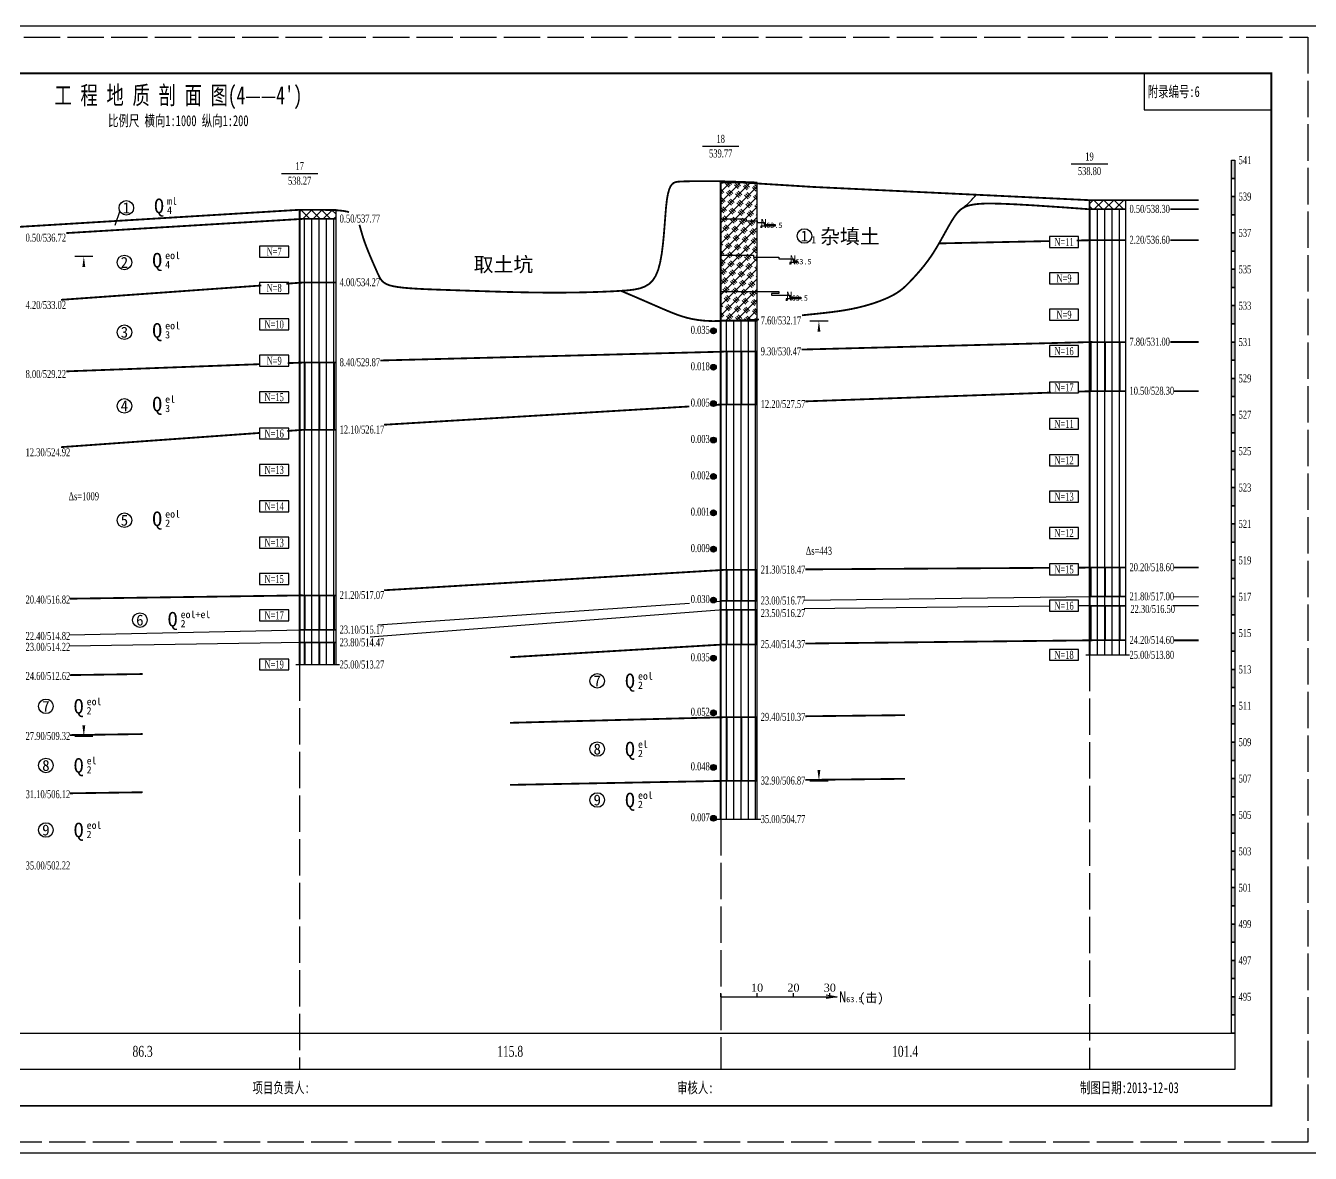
# Model space of a CAD drawing. Header units: millimetres. Extents: x -242 to 4355, y 2409 to 2741.
# Drawn here: x 1727.3 to 2080.5, y 2420 to 2730 of the extents above; entities that cross this region are included whole.
import ezdxf
from ezdxf.enums import TextEntityAlignment as Align

# ---------------------------------------------------------------- set-up
doc = ezdxf.new("R2010")
doc.units = ezdxf.units.MM
doc.linetypes.add('XX', pattern=[12, 10, -2])
doc.layers.add('MASKTEXT', color=7, linetype='Continuous')
doc.layers.add('黄土', color=52, linetype='Continuous')
doc.layers.add('打印边线框', color=3, linetype='Continuous', plot=False)
doc.styles.add('Dzcd', font='TIMES.TTF')
doc.styles.get("Standard").update_dxf_attribs({"font": 'SimSun.ttf'})
pattern_1 = [(45, (1518.8023, -11.9648), (-1.4142136, 1.4142136), []), (315, (1518.8023, -11.9648), (1.4142136, 1.4142136), [])]
pattern_2 = [(90, (0, 3.1), (-2, 1e-16), [])]
pattern_3 = [(90, (0, 3.1), (-2, 1e-16), []), (90, (0.1, 3.1), (-4, 2e-16), []), (90, (0.2, 3.1), (-4, 2e-16), [])]

# ---------------------------------------------------------------- blocks, each defined once
blk = doc.blocks.new('TL_YZY')
h = blk.add_hatch(color=256)
edge = h.paths.add_edge_path()
edge.add_arc((0, -0.79), 0.8, 0, 360)
blk.add_circle((0, -0.79), 0.8)
blk = doc.blocks.new('TL_BGN')
for p, q in [((0, -3), (0, 0)), ((0, 0), (-8, 0)), ((-8, 0), (-8, -3)), ((-8, -3), (0, -3))]:
    blk.add_line(p, q)

msp = doc.modelspace()

# ---------------------------------------------------------------- hatches: boundary and pattern name
for points in [[(2058.772, 2688.035), (2058.772, 2693.035), (2059.772, 2693.035), (2059.772, 2688.035)], [(2058.772, 2678.035), (2058.772, 2683.035), (2059.772, 2683.035), (2059.772, 2678.035)], [(2058.772, 2668.035), (2058.772, 2673.035), (2059.772, 2673.035), (2059.772, 2668.035)], [(2058.772, 2658.035), (2058.772, 2663.035), (2059.772, 2663.035), (2059.772, 2658.035)], [(2058.772, 2648.035), (2058.772, 2653.035), (2059.772, 2653.035), (2059.772, 2648.035)], [(2058.772, 2638.035), (2058.772, 2643.035), (2059.772, 2643.035), (2059.772, 2638.035)], [(2058.772, 2628.035), (2058.772, 2633.035), (2059.772, 2633.035), (2059.772, 2628.035)], [(2058.772, 2618.035), (2058.772, 2623.035), (2059.772, 2623.035), (2059.772, 2618.035)], [(2058.772, 2608.035), (2058.772, 2613.035), (2059.772, 2613.035), (2059.772, 2608.035)], [(2058.772, 2598.035), (2058.772, 2603.035), (2059.772, 2603.035), (2059.772, 2598.035)], [(2058.772, 2588.035), (2058.772, 2593.035), (2059.772, 2593.035), (2059.772, 2588.035)], [(2058.772, 2578.035), (2058.772, 2583.035), (2059.772, 2583.035), (2059.772, 2578.035)], [(2058.772, 2568.035), (2058.772, 2573.035), (2059.772, 2573.035), (2059.772, 2568.035)], [(2058.772, 2558.035), (2058.772, 2563.035), (2059.772, 2563.035), (2059.772, 2558.035)], [(2058.772, 2548.035), (2058.772, 2553.035), (2059.772, 2553.035), (2059.772, 2548.035)], [(2058.772, 2538.035), (2058.772, 2543.035), (2059.772, 2543.035), (2059.772, 2538.035)], [(2058.772, 2528.035), (2058.772, 2533.035), (2059.772, 2533.035), (2059.772, 2528.035)], [(2058.772, 2518.035), (2058.772, 2523.035), (2059.772, 2523.035), (2059.772, 2518.035)], [(2058.772, 2508.035), (2058.772, 2513.035), (2059.772, 2513.035), (2059.772, 2508.035)], [(2058.772, 2498.035), (2058.772, 2503.035), (2059.772, 2503.035), (2059.772, 2498.035)], [(2058.772, 2488.035), (2058.772, 2493.035), (2059.772, 2493.035), (2059.772, 2488.035)], [(2058.772, 2478.035), (2058.772, 2483.035), (2059.772, 2483.035), (2059.772, 2478.035)], [(2058.772, 2468.035), (2058.772, 2473.035), (2059.772, 2473.035), (2059.772, 2468.035)], [(2058.772, 2458.035), (2058.772, 2463.035), (2059.772, 2463.035), (2059.772, 2458.035)]]:
    msp.add_hatch(color=0).paths.add_polyline_path(points)
h = msp.add_hatch()
h.set_pattern_fill('杂填土', color=0, scale=0.5, style=0)
h.set_pattern_definition([(45, (1518.8023, -11.9648), (-1.4142136, 1.4142136), []), (315, (1519.4512, -10.3234), (2.4748737, -0.3535534), [1.414, -2.586]), (315, (1519.8011, -9.957), (2.4748737, -0.3535534), [1.414, -2.586]), (315, (1520.1685, -9.6096), (2.4748737, -0.3535534), [1.414, -2.586])])
h.paths.add_polyline_path([(1918.392, 2686.885), (1918.392, 2648.885), (1928.392, 2648.885), (1928.392, 2686.885)])
h = msp.add_hatch()
h.set_pattern_fill('素填土', color=0, scale=0.5, style=0)
h.set_pattern_definition(pattern_1)
h.paths.add_polyline_path([(2019.772, 2682.035), (2019.772, 2679.535), (2029.772, 2679.535), (2029.772, 2682.035)])
h = msp.add_hatch()
h.set_pattern_fill('素填土', color=0, scale=0.5, style=0)
h.set_pattern_definition(pattern_1)
h.paths.add_polyline_path([(1802.642, 2679.385), (1802.642, 2676.885), (1812.642, 2676.885), (1812.642, 2679.385)])
h = msp.add_hatch()
h.set_pattern_fill('古土壤', color=0, scale=0.5, style=0)
h.set_pattern_definition(pattern_3)
h.paths.add_polyline_path([(2019.772, 2643.035), (2019.772, 2629.535), (2029.772, 2629.535), (2029.772, 2643.035)])
h = msp.add_hatch()
h.set_pattern_fill('古土壤', color=0, scale=0.5, style=0)
h.set_pattern_definition(pattern_3)
h.paths.add_polyline_path([(1918.392, 2640.385), (1918.392, 2625.885), (1928.392, 2625.885), (1928.392, 2640.385)])
h = msp.add_hatch()
h.set_pattern_fill('古土壤', color=0, scale=0.5, style=0)
h.set_pattern_definition(pattern_3)
h.paths.add_polyline_path([(1802.642, 2637.385), (1802.642, 2618.885), (1812.642, 2618.885), (1812.642, 2637.385)])
h = msp.add_hatch()
h.set_pattern_fill('古土壤', color=0, scale=0.5, style=0)
h.set_pattern_definition(pattern_3)
h.paths.add_polyline_path([(1918.392, 2580.385), (1918.392, 2571.885), (1928.392, 2571.885), (1928.392, 2580.385)])
h = msp.add_hatch()
h.set_pattern_fill('古土壤', color=0, scale=0.5, style=0)
h.set_pattern_definition(pattern_3)
h.paths.add_polyline_path([(2019.772, 2581.035), (2019.772, 2573.035), (2029.772, 2573.035), (2029.772, 2581.035)])
h = msp.add_hatch()
h.set_pattern_fill('古土壤', color=0, scale=0.5, style=0)
h.set_pattern_definition(pattern_3)
h.paths.add_polyline_path([(1802.642, 2573.385), (1802.642, 2563.885), (1812.642, 2563.885), (1812.642, 2573.385)])
h = msp.add_hatch()
h.set_pattern_fill('古土壤', color=0, scale=0.5, style=0)
h.set_pattern_definition(pattern_3)
h.paths.add_polyline_path([(1918.392, 2569.385), (1918.392, 2559.885), (1928.392, 2559.885), (1928.392, 2569.385)])
h = msp.add_hatch()
h.set_pattern_fill('古土壤', color=0, scale=0.5, style=0)
h.set_pattern_definition(pattern_3)
h.paths.add_polyline_path([(2019.772, 2570.535), (2019.772, 2561.035), (2029.772, 2561.035), (2029.772, 2570.535)])
h = msp.add_hatch()
h.set_pattern_fill('古土壤', color=0, scale=0.5, style=0)
h.set_pattern_definition(pattern_3)
h.paths.add_polyline_path([(1802.642, 2560.385), (1802.642, 2554.385), (1812.642, 2554.385), (1812.642, 2560.385)])
h = msp.add_hatch()
h.set_pattern_fill('古土壤', color=0, scale=0.5, style=0)
h.set_pattern_definition(pattern_3)
h.paths.add_polyline_path([(1918.392, 2539.885), (1918.392, 2522.385), (1928.392, 2522.385), (1928.392, 2539.885)])
at = {"layer": '黄土'}
h = msp.add_hatch(dxfattribs=at)
h.set_pattern_fill('黄土', color=0, scale=0.5, style=0)
h.set_pattern_definition(pattern_2)
h.paths.add_polyline_path([(1802.642, 2676.885), (1802.642, 2659.385), (1812.642, 2659.385), (1812.642, 2676.885)])
h = msp.add_hatch(dxfattribs=at)
h.set_pattern_fill('黄土', color=0, scale=0.5, style=0)
h.set_pattern_definition(pattern_2)
h.paths.add_polyline_path([(2019.772, 2679.535), (2019.772, 2671.035), (2029.772, 2671.035), (2029.772, 2679.535)])
h = msp.add_hatch(dxfattribs=at)
h.set_pattern_fill('黄土', color=0, scale=0.5, style=0)
h.set_pattern_definition(pattern_2)
h.paths.add_polyline_path([(2019.772, 2671.035), (2019.772, 2643.035), (2029.772, 2643.035), (2029.772, 2671.035)])
h = msp.add_hatch(dxfattribs=at)
h.set_pattern_fill('黄土', color=0, scale=0.5, style=0)
h.set_pattern_definition(pattern_2)
h.paths.add_polyline_path([(1802.642, 2659.385), (1802.642, 2637.385), (1812.642, 2637.385), (1812.642, 2659.385)])
h = msp.add_hatch(dxfattribs=at)
h.set_pattern_fill('黄土', color=0, scale=0.5, style=0)
h.set_pattern_definition(pattern_2)
h.paths.add_polyline_path([(1918.392, 2648.885), (1918.392, 2640.385), (1928.392, 2640.385), (1928.392, 2648.885)])
h = msp.add_hatch(dxfattribs=at)
h.set_pattern_fill('黄土', color=0, scale=0.5, style=0)
h.set_pattern_definition(pattern_2)
h.paths.add_polyline_path([(2019.772, 2629.535), (2019.772, 2581.035), (2029.772, 2581.035), (2029.772, 2629.535)])
h = msp.add_hatch(dxfattribs=at)
h.set_pattern_fill('黄土', color=0, scale=0.5, style=0)
h.set_pattern_definition(pattern_2)
h.paths.add_polyline_path([(1918.392, 2625.885), (1918.392, 2580.385), (1928.392, 2580.385), (1928.392, 2625.885)])
h = msp.add_hatch(dxfattribs=at)
h.set_pattern_fill('黄土', color=0, scale=0.5, style=0)
h.set_pattern_definition(pattern_2)
h.paths.add_polyline_path([(1802.642, 2618.885), (1802.642, 2573.385), (1812.642, 2573.385), (1812.642, 2618.885)])
h = msp.add_hatch(dxfattribs=at)
h.set_pattern_fill('黄土', color=0, scale=0.5, style=0)
h.set_pattern_definition(pattern_2)
h.paths.add_polyline_path([(1918.392, 2571.885), (1918.392, 2569.385), (1928.392, 2569.385), (1928.392, 2571.885)])
h = msp.add_hatch(dxfattribs=at)
h.set_pattern_fill('黄土', color=0, scale=0.5, style=0)
h.set_pattern_definition(pattern_2)
h.paths.add_polyline_path([(2019.772, 2573.035), (2019.772, 2570.535), (2029.772, 2570.535), (2029.772, 2573.035)])
h = msp.add_hatch(dxfattribs=at)
h.set_pattern_fill('黄土', color=0, scale=0.5, style=0)
h.set_pattern_definition(pattern_2)
h.paths.add_polyline_path([(1802.642, 2563.885), (1802.642, 2560.385), (1812.642, 2560.385), (1812.642, 2563.885)])
h = msp.add_hatch(dxfattribs=at)
h.set_pattern_fill('黄土', color=0, scale=0.5, style=0)
h.set_pattern_definition(pattern_2)
h.paths.add_polyline_path([(2019.772, 2561.035), (2019.772, 2557.035), (2029.772, 2557.035), (2029.772, 2561.035)])
h = msp.add_hatch(dxfattribs=at)
h.set_pattern_fill('黄土', color=0, scale=0.5, style=0)
h.set_pattern_definition(pattern_2)
h.paths.add_polyline_path([(1918.392, 2559.885), (1918.392, 2539.885), (1928.392, 2539.885), (1928.392, 2559.885)])
h = msp.add_hatch(dxfattribs=at)
h.set_pattern_fill('黄土', color=0, scale=0.5, style=0)
h.set_pattern_definition(pattern_2)
h.paths.add_polyline_path([(1918.392, 2522.385), (1918.392, 2511.885), (1928.392, 2511.885), (1928.392, 2522.385)])

# ---------------------------------------------------------------- linework, layer by layer
at = {"color": 0}
for p, q in [((1913.392, 2696.885), (1923.392, 2696.885)), ((2014.772, 2692.035), (2024.772, 2692.035)), ((1797.642, 2689.385), (1807.642, 2689.385)), ((1753.232, 2679.098), (1751.859, 2675.067)), ((1740.812, 2666.635), (1745.812, 2666.635)), ((1942.892, 2648.885), (1947.892, 2648.885)), ((1824.159, 2565.285), (1909.798, 2571.233)), ((1915.802, 2571.65), (1919.192, 2571.885)), ((1941.372, 2572.068), (2020.572, 2573.035)), ((2042.752, 2573.012), (2049.772, 2573.035)), ((1919.192, 2569.385), (1822.017, 2561.885)), ((2008.772, 2570.403), (1941.372, 2569.645)), ((2020.572, 2570.535), (2016.772, 2570.492)), ((2049.772, 2570.535), (2042.752, 2570.535)), ((1739.292, 2562.526), (1803.442, 2563.885)), ((1803.442, 2560.385), (1739.292, 2559.467)), ((2018.772, 2557.035), (2030.772, 2557.035)), ((1801.642, 2554.385), (1813.642, 2554.385)), ((1740.812, 2534.635), (1745.812, 2534.635)), ((1942.892, 2522.385), (1947.892, 2522.385)), ((1917.392, 2511.885), (1929.392, 2511.885)), ((1918.392, 2463.035), (1918.392, 2464.035)), ((1918.392, 2463.035), (1950.392, 2463.035)), ((1928.392, 2463.035), (1928.392, 2464.035)), ((1938.392, 2463.035), (1938.392, 2464.035)), ((1948.392, 2463.035), (1948.392, 2464.035))]:
    msp.add_line(p, q, dxfattribs=at)
at = {"color": 0, "linetype": 'XX'}
for p, q in [((2019.772, 2557.035), (2019.772, 2443.035)), ((1802.642, 2554.385), (1802.642, 2443.035)), ((1918.392, 2511.885), (1918.392, 2443.035))]:
    msp.add_line(p, q, dxfattribs=at)
at = {"color": 0, "const_width": 0.5}
msp.add_lwpolyline([(1468.802, 2433.035), (1468.802, 2716.885), (2069.772, 2716.885), (2069.772, 2433.035)], close=True, dxfattribs=at)
at = {"color": 0}
for points in [[(2034.772, 2716.885), (2034.772, 2706.885), (2069.772, 2706.885)], [(1918.392, 2676.885), (1925.392, 2676.885), (1925.392, 2676.385), (1928.392, 2676.385), (1928.392, 2675.885), (1930.392, 2675.885), (1930.392, 2675.385), (1933.392, 2675.385), (1933.392, 2674.885), (1929.392, 2674.885), (1929.392, 2674.385)], [(1918.392, 2666.885), (1927.392, 2666.885), (1927.392, 2666.385), (1934.392, 2666.385), (1934.392, 2665.885), (1938.392, 2665.885), (1938.392, 2665.385), (1939.392, 2665.385), (1939.392, 2664.885), (1937.392, 2664.885), (1937.392, 2664.385)], [(1918.392, 2656.885), (1934.392, 2656.885), (1934.392, 2656.385), (1932.392, 2656.385), (1932.392, 2655.885), (1937.392, 2655.885), (1937.392, 2655.385), (1940.392, 2655.385), (1940.392, 2654.885), (1936.392, 2654.885), (1936.392, 2654.385)], [(1947.392, 2463.535), (1950.392, 2463.035), (1947.392, 2462.535)]]:
    msp.add_lwpolyline(points, dxfattribs=at)
for points in [[(2058.772, 2688.035), (2058.772, 2693.035), (2059.772, 2693.035), (2059.772, 2688.035)], [(2058.772, 2683.035), (2058.772, 2688.035), (2059.772, 2688.035), (2059.772, 2683.035)], [(1918.392, 2686.885), (1918.392, 2648.885), (1928.392, 2648.885), (1928.392, 2686.885)], [(2019.772, 2682.035), (2019.772, 2679.535), (2029.772, 2679.535), (2029.772, 2682.035)], [(2058.772, 2678.035), (2058.772, 2683.035), (2059.772, 2683.035), (2059.772, 2678.035)], [(1802.642, 2679.385), (1802.642, 2676.885), (1812.642, 2676.885), (1812.642, 2679.385)], [(1802.642, 2676.885), (1802.642, 2659.385), (1812.642, 2659.385), (1812.642, 2676.885)], [(2019.772, 2679.535), (2019.772, 2671.035), (2029.772, 2671.035), (2029.772, 2679.535)], [(2058.772, 2673.035), (2058.772, 2678.035), (2059.772, 2678.035), (2059.772, 2673.035)], [(2019.772, 2671.035), (2019.772, 2643.035), (2029.772, 2643.035), (2029.772, 2671.035)], [(2058.772, 2668.035), (2058.772, 2673.035), (2059.772, 2673.035), (2059.772, 2668.035)], [(2058.772, 2663.035), (2058.772, 2668.035), (2059.772, 2668.035), (2059.772, 2663.035)], [(2058.772, 2658.035), (2058.772, 2663.035), (2059.772, 2663.035), (2059.772, 2658.035)], [(1802.642, 2659.385), (1802.642, 2637.385), (1812.642, 2637.385), (1812.642, 2659.385)], [(2058.772, 2653.035), (2058.772, 2658.035), (2059.772, 2658.035), (2059.772, 2653.035)], [(2058.772, 2648.035), (2058.772, 2653.035), (2059.772, 2653.035), (2059.772, 2648.035)], [(1918.392, 2648.885), (1918.392, 2640.385), (1928.392, 2640.385), (1928.392, 2648.885)], [(2058.772, 2643.035), (2058.772, 2648.035), (2059.772, 2648.035), (2059.772, 2643.035)], [(2019.772, 2643.035), (2019.772, 2629.535), (2029.772, 2629.535), (2029.772, 2643.035)], [(2058.772, 2638.035), (2058.772, 2643.035), (2059.772, 2643.035), (2059.772, 2638.035)], [(1918.392, 2640.385), (1918.392, 2625.885), (1928.392, 2625.885), (1928.392, 2640.385)], [(2058.772, 2633.035), (2058.772, 2638.035), (2059.772, 2638.035), (2059.772, 2633.035)], [(1802.642, 2637.385), (1802.642, 2618.885), (1812.642, 2618.885), (1812.642, 2637.385)], [(2058.772, 2628.035), (2058.772, 2633.035), (2059.772, 2633.035), (2059.772, 2628.035)], [(2019.772, 2629.535), (2019.772, 2581.035), (2029.772, 2581.035), (2029.772, 2629.535)], [(2058.772, 2623.035), (2058.772, 2628.035), (2059.772, 2628.035), (2059.772, 2623.035)], [(1918.392, 2625.885), (1918.392, 2580.385), (1928.392, 2580.385), (1928.392, 2625.885)], [(2058.772, 2618.035), (2058.772, 2623.035), (2059.772, 2623.035), (2059.772, 2618.035)], [(1802.642, 2618.885), (1802.642, 2573.385), (1812.642, 2573.385), (1812.642, 2618.885)], [(2058.772, 2613.035), (2058.772, 2618.035), (2059.772, 2618.035), (2059.772, 2613.035)], [(2058.772, 2608.035), (2058.772, 2613.035), (2059.772, 2613.035), (2059.772, 2608.035)], [(2058.772, 2603.035), (2058.772, 2608.035), (2059.772, 2608.035), (2059.772, 2603.035)], [(2058.772, 2598.035), (2058.772, 2603.035), (2059.772, 2603.035), (2059.772, 2598.035)], [(2058.772, 2593.035), (2058.772, 2598.035), (2059.772, 2598.035), (2059.772, 2593.035)], [(2058.772, 2588.035), (2058.772, 2593.035), (2059.772, 2593.035), (2059.772, 2588.035)], [(2058.772, 2583.035), (2058.772, 2588.035), (2059.772, 2588.035), (2059.772, 2583.035)], [(2058.772, 2578.035), (2058.772, 2583.035), (2059.772, 2583.035), (2059.772, 2578.035)], [(1918.392, 2580.385), (1918.392, 2571.885), (1928.392, 2571.885), (1928.392, 2580.385)], [(2019.772, 2581.035), (2019.772, 2573.035), (2029.772, 2573.035), (2029.772, 2581.035)], [(2058.772, 2573.035), (2058.772, 2578.035), (2059.772, 2578.035), (2059.772, 2573.035)], [(1802.642, 2573.385), (1802.642, 2563.885), (1812.642, 2563.885), (1812.642, 2573.385)], [(1918.392, 2571.885), (1918.392, 2569.385), (1928.392, 2569.385), (1928.392, 2571.885)], [(2019.772, 2573.035), (2019.772, 2570.535), (2029.772, 2570.535), (2029.772, 2573.035)], [(2058.772, 2568.035), (2058.772, 2573.035), (2059.772, 2573.035), (2059.772, 2568.035)], [(1918.392, 2569.385), (1918.392, 2559.885), (1928.392, 2559.885), (1928.392, 2569.385)], [(2019.772, 2570.535), (2019.772, 2561.035), (2029.772, 2561.035), (2029.772, 2570.535)], [(2058.772, 2563.035), (2058.772, 2568.035), (2059.772, 2568.035), (2059.772, 2563.035)], [(1802.642, 2563.885), (1802.642, 2560.385), (1812.642, 2560.385), (1812.642, 2563.885)], [(1802.642, 2560.385), (1802.642, 2554.385), (1812.642, 2554.385), (1812.642, 2560.385)], [(2019.772, 2561.035), (2019.772, 2557.035), (2029.772, 2557.035), (2029.772, 2561.035)], [(2058.772, 2558.035), (2058.772, 2563.035), (2059.772, 2563.035), (2059.772, 2558.035)], [(1918.392, 2559.885), (1918.392, 2539.885), (1928.392, 2539.885), (1928.392, 2559.885)], [(2058.772, 2553.035), (2058.772, 2558.035), (2059.772, 2558.035), (2059.772, 2553.035)], [(2058.772, 2548.035), (2058.772, 2553.035), (2059.772, 2553.035), (2059.772, 2548.035)], [(2058.772, 2543.035), (2058.772, 2548.035), (2059.772, 2548.035), (2059.772, 2543.035)], [(2058.772, 2538.035), (2058.772, 2543.035), (2059.772, 2543.035), (2059.772, 2538.035)], [(1918.392, 2539.885), (1918.392, 2522.385), (1928.392, 2522.385), (1928.392, 2539.885)], [(2058.772, 2533.035), (2058.772, 2538.035), (2059.772, 2538.035), (2059.772, 2533.035)], [(2058.772, 2528.035), (2058.772, 2533.035), (2059.772, 2533.035), (2059.772, 2528.035)], [(2058.772, 2523.035), (2058.772, 2528.035), (2059.772, 2528.035), (2059.772, 2523.035)], [(1918.392, 2522.385), (1918.392, 2511.885), (1928.392, 2511.885), (1928.392, 2522.385)], [(2058.772, 2518.035), (2058.772, 2523.035), (2059.772, 2523.035), (2059.772, 2518.035)], [(2058.772, 2513.035), (2058.772, 2518.035), (2059.772, 2518.035), (2059.772, 2513.035)], [(2058.772, 2508.035), (2058.772, 2513.035), (2059.772, 2513.035), (2059.772, 2508.035)], [(2058.772, 2503.035), (2058.772, 2508.035), (2059.772, 2508.035), (2059.772, 2503.035)], [(2058.772, 2498.035), (2058.772, 2503.035), (2059.772, 2503.035), (2059.772, 2498.035)], [(2058.772, 2493.035), (2058.772, 2498.035), (2059.772, 2498.035), (2059.772, 2493.035)], [(2058.772, 2488.035), (2058.772, 2493.035), (2059.772, 2493.035), (2059.772, 2488.035)], [(2058.772, 2483.035), (2058.772, 2488.035), (2059.772, 2488.035), (2059.772, 2483.035)], [(2058.772, 2478.035), (2058.772, 2483.035), (2059.772, 2483.035), (2059.772, 2478.035)], [(2058.772, 2473.035), (2058.772, 2478.035), (2059.772, 2478.035), (2059.772, 2473.035)], [(2058.772, 2468.035), (2058.772, 2473.035), (2059.772, 2473.035), (2059.772, 2468.035)], [(2058.772, 2463.035), (2058.772, 2468.035), (2059.772, 2468.035), (2059.772, 2463.035)], [(2058.772, 2458.035), (2058.772, 2463.035), (2059.772, 2463.035), (2059.772, 2458.035)], [(2058.772, 2453.035), (2058.772, 2458.035), (2059.772, 2458.035), (2059.772, 2453.035)], [(1478.802, 2453.035), (2059.772, 2453.035), (2059.772, 2443.035), (1478.802, 2443.035)]]:
    msp.add_lwpolyline(points, close=True, dxfattribs=at)
at = {"color": 0, "const_width": 0.5}
for points in [[(1819.06, 2675.266), (1819.242, 2674.697), (1819.518, 2673.733), (1819.811, 2672.697), (1820.146, 2671.595), (1820.54, 2670.435), (1820.985, 2669.237), (1821.464, 2668.025), (1821.963, 2666.819), (1822.465, 2665.643), (1822.954, 2664.519), (1823.416, 2663.469), (1823.835, 2662.516), (1824.204, 2661.676), (1824.553, 2660.946), (1824.924, 2660.316), (1825.354, 2659.777), (1825.885, 2659.321), (1826.555, 2658.937), (1827.406, 2658.616), (1828.476, 2658.35), (1829.796, 2658.129), (1831.361, 2657.946), (1833.155, 2657.796), (1835.164, 2657.67), (1837.372, 2657.562), (1839.765, 2657.466), (1842.327, 2657.376), (1845.043, 2657.283), (1847.898, 2657.185), (1850.866, 2657.082), (1853.924, 2656.98), (1857.047, 2656.882), (1860.208, 2656.793), (1863.384, 2656.717), (1866.549, 2656.658), (1869.677, 2656.622), (1872.746, 2656.61), (1875.736, 2656.622), (1878.627, 2656.657), (1881.403, 2656.712), (1884.044, 2656.787), (1886.533, 2656.879), (1888.85, 2656.987), (1890.978, 2657.109), (1892.903, 2657.252), (1894.628, 2657.458), (1896.161, 2657.779), (1897.509, 2658.266), (1898.681, 2658.969), (1899.683, 2659.94), (1900.525, 2661.23), (1901.213, 2662.89), (1901.758, 2664.944), (1902.183, 2667.313), (1902.512, 2669.888), (1902.771, 2672.562), (1902.984, 2675.229), (1903.176, 2677.78), (1903.373, 2680.11), (1903.599, 2682.11), (1903.875, 2683.7), (1904.203, 2684.908), (1904.579, 2685.787), (1905.001, 2686.392), (1905.467, 2686.775), (1905.972, 2686.991), (1906.515, 2687.095), (1907.093, 2687.139), (1907.703, 2687.169), (1908.347, 2687.194), (1909.026, 2687.214), (1909.743, 2687.231), (1910.5, 2687.244), (1911.298, 2687.255), (1912.14, 2687.263), (1913.028, 2687.27), (1913.975, 2687.274), (1915.047, 2687.272), (1916.32, 2687.26), (1917.871, 2687.233), (1919.777, 2687.186), (1922.114, 2687.116), (1924.961, 2687.017), (1928.392, 2686.885)], [(1918.412, 2687.364), (1918.392, 2687.253), (1943.737, 2685.673), (1969.082, 2684.46), (1994.427, 2683.248), (2019.772, 2682.035), (2049.772, 2682.035)], [(1940.731, 2650.383), (1941.368, 2650.451), (1943.333, 2650.653), (1945.264, 2650.854), (1947.159, 2651.061), (1949.014, 2651.281), (1950.824, 2651.524), (1952.587, 2651.796), (1954.299, 2652.106), (1955.955, 2652.459), (1957.547, 2652.851), (1959.068, 2653.276), (1960.507, 2653.727), (1961.857, 2654.199), (1963.109, 2654.684), (1964.253, 2655.176), (1965.282, 2655.669), (1966.192, 2656.159), (1966.998, 2656.652), (1967.722, 2657.154), (1968.384, 2657.673), (1969.007, 2658.217), (1969.611, 2658.794), (1970.216, 2659.41), (1970.845, 2660.073), (1971.513, 2660.79), (1972.219, 2661.565), (1972.955, 2662.401), (1973.715, 2663.3), (1974.492, 2664.265), (1975.28, 2665.3), (1976.072, 2666.407), (1976.86, 2667.588), (1977.639, 2668.843), (1978.405, 2670.146), (1979.155, 2671.468), (1979.886, 2672.78), (1980.594, 2674.052), (1981.276, 2675.255), (1981.929, 2676.36), (1982.55, 2677.337), (1983.14, 2678.163), (1983.717, 2678.849), (1984.304, 2679.409), (1984.925, 2679.858), (1985.601, 2680.215), (1986.357, 2680.493), (1987.214, 2680.708), (1988.195, 2680.878), (1989.356, 2681.011), (1990.881, 2681.096), (1992.985, 2681.113), (1995.885, 2681.043), (1999.798, 2680.87), (2004.939, 2680.573), (2011.525, 2680.134), (2019.772, 2679.535)], [(1488.802, 2653.735), (1518.802, 2653.735), (1542.627, 2655.435), (1566.452, 2657.135), (1590.277, 2658.835), (1614.102, 2660.535), (1639.655, 2663.935), (1665.207, 2667.335), (1690.76, 2670.735), (1716.312, 2674.135), (1737.895, 2675.448), (1759.477, 2676.76), (1781.06, 2678.073), (1802.633, 2679.385)], [(1738.527, 2672.986), (1803.442, 2676.885)], [(1802.642, 2679.385), (1806.075, 2679.383), (1808.918, 2679.367), (1811.236, 2679.322), (1813.096, 2679.236), (1814.565, 2679.094), (1815.706, 2678.882), (1816.204, 2678.716)], [(2041.987, 2679.535), (2049.772, 2679.535)], [(1978.405, 2670.146), (2008.988, 2670.791)], [(2016.213, 2670.943), (2020.572, 2671.035)], [(2041.987, 2671.035), (2049.772, 2671.035)], [(1798.973, 2659.066), (1803.442, 2659.385)], [(1737.031, 2654.635), (1792.137, 2658.577)], [(1890.978, 2657.109), (1893.861, 2655.881), (1896.283, 2654.84), (1898.315, 2653.958), (1900.031, 2653.211), (1901.502, 2652.57), (1902.799, 2652.012), (1903.995, 2651.509), (1905.162, 2651.036), (1906.364, 2650.573), (1907.637, 2650.131), (1909.01, 2649.724), (1910.512, 2649.37), (1912.172, 2649.085), (1914.018, 2648.886), (1916.08, 2648.788), (1918.385, 2648.809)], [(1918.392, 2648.885), (1921.945, 2648.92), (1925.137, 2649.015), (1928.014, 2649.16), (1928.902, 2649.222)], [(1940.607, 2640.965), (2020.572, 2643.035)], [(2041.987, 2643.035), (2049.772, 2643.035)], [(1824.857, 2637.961), (1919.192, 2640.385)], [(1738.527, 2634.97), (1791.859, 2636.954)], [(1799.357, 2637.233), (1803.442, 2637.385)], [(1941.622, 2626.721), (2009.169, 2629.129)], [(2016.543, 2629.392), (2020.572, 2629.535)], [(2043.002, 2629.535), (2049.772, 2629.535)], [(1825.872, 2620.291), (1909.798, 2625.322)], [(1915.802, 2625.682), (1919.192, 2625.885)], [(1737.031, 2614.135), (1791.728, 2618.047)], [(1799.233, 2618.584), (1803.442, 2618.885)], [(1825.872, 2574.791), (1919.192, 2580.385)], [(1941.622, 2580.534), (2008.93, 2580.961)], [(2016.695, 2581.011), (2020.572, 2581.035)], [(2043.002, 2581.035), (2049.772, 2581.035)], [(1739.542, 2572.472), (1803.442, 2573.385)], [(1941.622, 2560.148), (2020.572, 2561.035)], [(2043.002, 2561.035), (2049.772, 2561.035)], [(1860.517, 2556.384), (1919.192, 2559.885)], [(1739.542, 2551.472), (1759.477, 2551.761)], [(1860.467, 2538.346), (1919.192, 2539.885)], [(1941.622, 2540.148), (1969.082, 2540.458)], [(1739.542, 2534.972), (1759.477, 2535.261)], [(1860.472, 2521.284), (1919.192, 2522.385)], [(1941.622, 2522.648), (1969.082, 2522.958)], [(1739.542, 2518.972), (1759.477, 2519.261)]]:
    msp.add_lwpolyline(points, dxfattribs=at)
at = {"color": 0}
for points in [[(1918.392, 2686.885, 0.5, 0.5, 0), (1918.392, 2511.885, 0, 0, 0)], [(2019.772, 2682.035, 0.5, 0.5, 0), (2019.772, 2557.035, 0, 0, 0)], [(1802.642, 2679.385, 0.5, 0.5, 0), (1802.642, 2554.385, 0, 0, 0)], [(1743.312, 2602.135, 0, 0, 0), (1743.312, 2666.635, 0, 0.8, 0), (1743.312, 2663.635, 0, 0, 0)], [(1945.392, 2587.135, 0, 0, 0), (1945.392, 2648.885, 0, 0.8, 0), (1945.392, 2645.885, 0, 0, 0)], [(1743.312, 2599.135, 0, 0, 0), (1743.312, 2534.635, 0, 0.8, 0), (1743.312, 2537.635, 0, 0, 0)], [(1945.392, 2584.135, 0, 0, 0), (1945.392, 2522.385, 0, 0.8, 0), (1945.392, 2525.385, 0, 0, 0)]]:
    msp.add_lwpolyline(points, format="xyseb", dxfattribs=at)
for centre in [(1754.992, 2679.923), (1941.425, 2672.183), (1754.477, 2664.927), (1754.477, 2645.735), (1754.477, 2625.485), (1754.477, 2594.043), (1758.728, 2566.594), (1884.455, 2549.885), (1732.895, 2542.885), (1884.455, 2531.135), (1732.895, 2526.635), (1884.455, 2517.135), (1732.895, 2508.885)]:
    msp.add_circle(centre, 2, dxfattribs=at)
at = {"layer": '打印边线框'}
msp.add_lwpolyline([(-80, 2420), (-80, 2730), (4354.562, 2730), (4354.562, 2420), (-80, 2420)], dxfattribs=at)
at = {"layer": '打印边线框', "color": 3, "linetype": 'XX'}
msp.add_lwpolyline([(1438.802, 2423.035), (1438.802, 2726.885), (2079.772, 2726.885), (2079.772, 2423.035)], close=True, dxfattribs=at)
at = {"layer": '黄土', "color": 0}
for p, q in [((1918.392, 2686.885), (1928.392, 2686.885)), ((1812.642, 2679.385), (1802.642, 2679.385))]:
    msp.add_line(p, q, dxfattribs=at)
msp.add_lwpolyline([(1984.329, 2679.548), (1984.983, 2679.97), (1985.609, 2680.44), (1986.207, 2680.945), (1986.774, 2681.472), (1987.31, 2682.009), (1987.813, 2682.543), (1988.28, 2683.061), (1988.711, 2683.551)], dxfattribs=at)

# ---------------------------------------------------------------- block references
at = {"color": 0}
for name, p in [('TL_BGN', (2016.772, 2672.035)), ('TL_BGN', (1799.642, 2669.385)), ('TL_BGN', (1799.642, 2659.385)), ('TL_BGN', (2016.772, 2662.035)), ('TL_BGN', (1799.642, 2649.385)), ('TL_BGN', (2016.772, 2652.035)), ('TL_YZY', (1916.392, 2646.885)), ('TL_BGN', (2016.772, 2642.035)), ('TL_BGN', (1799.642, 2639.385)), ('TL_YZY', (1916.392, 2636.885)), ('TL_BGN', (2016.772, 2632.035)), ('TL_BGN', (1799.642, 2629.385)), ('TL_YZY', (1916.392, 2626.885)), ('TL_BGN', (2016.772, 2622.035)), ('TL_BGN', (1799.642, 2619.385)), ('TL_YZY', (1916.392, 2616.885)), ('TL_BGN', (2016.772, 2612.035)), ('TL_BGN', (1799.642, 2609.385)), ('TL_YZY', (1916.392, 2606.885)), ('TL_BGN', (1799.642, 2599.385)), ('TL_BGN', (2016.772, 2602.035)), ('TL_YZY', (1916.392, 2596.885)), ('TL_BGN', (1799.642, 2589.385)), ('TL_BGN', (2016.772, 2592.035)), ('TL_YZY', (1916.392, 2586.885)), ('TL_BGN', (2016.772, 2582.035)), ('TL_BGN', (1799.642, 2579.385)), ('TL_YZY', (1916.392, 2572.885)), ('TL_BGN', (2016.772, 2572.035)), ('TL_BGN', (1799.642, 2569.385)), ('TL_YZY', (1916.392, 2556.885)), ('TL_BGN', (2016.772, 2558.535)), ('TL_BGN', (1799.642, 2555.885)), ('TL_YZY', (1916.392, 2541.885)), ('TL_YZY', (1916.392, 2526.885)), ('TL_YZY', (1916.392, 2512.885))]:
    msp.add_blockref(name, p, dxfattribs=at)

# ---------------------------------------------------------------- texts
at = {"color": 0, "width": 0.7}
for s, height, p in [("工 程 地 质 剖 面 图(4——4')", 5, (1769.287, 2710.885)), ('比例尺 横向1:1000 纵向1:200', 3, (1769.287, 2703.885))]:
    msp.add_text(s, height=height, dxfattribs=at).set_placement(p, align=Align.MIDDLE_CENTER)
for s, p in [('附录编号:6', (2035.772, 2711.885)), ('项目负责人:', (1789.675, 2438.035)), ('审核人:', (1906.386, 2438.035)), ('制图日期:2013-12-03', (2017.147, 2438.035))]:
    msp.add_text(s, height=3, dxfattribs=at).set_placement(p, align=Align.MIDDLE_LEFT)
at = {"color": 0, "style": 'Dzcd', "width": 0.7}
for s, height, p in [('18', 2.2, (1918.392, 2698.885)), ('539.77', 2.2, (1918.392, 2694.885)), ('19', 2.2, (2019.772, 2694.035)), ('17', 2.2, (1802.642, 2691.385)), ('538.80', 2.2, (2019.772, 2690.035)), ('538.27', 2.2, (1802.642, 2687.385)), ('86.3', 3, (1759.477, 2448.035)), ('115.8', 3, (1860.517, 2448.035)), ('101.4', 3, (1969.082, 2448.035))]:
    msp.add_text(s, height=height, dxfattribs=at).set_placement(p, align=Align.MIDDLE_CENTER)
for s, p in [('541', (2060.772, 2693.035)), ('539', (2060.772, 2683.035)), ('537', (2060.772, 2673.035)), ('535', (2060.772, 2663.035)), ('533', (2060.772, 2653.035)), ('531', (2060.772, 2643.035)), ('529', (2060.772, 2633.035)), ('527', (2060.772, 2623.035)), ('525', (2060.772, 2613.035)), ('523', (2060.772, 2603.035)), ('521', (2060.772, 2593.035)), ('519', (2060.772, 2583.035)), ('517', (2060.772, 2573.035)), ('515', (2060.772, 2563.035)), ('25.00/513.80', (2030.772, 2557.035)), ('25.00/513.27', (1813.642, 2554.385)), ('513', (2060.772, 2553.035)), ('511', (2060.772, 2543.035)), ('509', (2060.772, 2533.035)), ('507', (2060.772, 2523.035)), ('35.00/504.77', (1929.392, 2511.885)), ('505', (2060.772, 2513.035)), ('503', (2060.772, 2503.035)), ('35.00/502.22', (1727.312, 2499.135)), ('501', (2060.772, 2493.035)), ('499', (2060.772, 2483.035)), ('497', (2060.772, 2473.035)), ('495', (2060.772, 2463.035))]:
    msp.add_text(s, height=2.2, dxfattribs=at).set_placement(p, align=Align.MIDDLE_LEFT)
at = {"color": 0}
for s, p in [('1', (1754.992, 2679.923)), ('1', (1941.425, 2672.183)), ('2', (1754.477, 2664.927)), ('3', (1754.477, 2645.735)), ('4', (1754.477, 2625.485)), ('5', (1754.477, 2594.043)), ('6', (1758.728, 2566.594)), ('7', (1884.455, 2549.885)), ('7', (1732.895, 2542.885)), ('8', (1884.455, 2531.135)), ('8', (1732.895, 2526.635)), ('9', (1884.455, 2517.135)), ('9', (1732.895, 2508.885))]:
    msp.add_text(s, height=3, dxfattribs=at).set_placement(p, align=Align.MIDDLE_CENTER)
for s, height, p in [('N', 2.5, (1929.392, 2674.385)), ('63.5', 1.5, (1930.892, 2674.385)), ('N', 2.5, (1937.392, 2664.385)), ('63.5', 1.5, (1938.892, 2664.385)), ('N', 2.5, (1936.392, 2654.385)), ('63.5', 1.5, (1937.892, 2654.385)), ('N', 3, (1950.892, 2461.535)), ('63.5', 1.5, (1952.892, 2461.535)), ('(击)', 2.5, (1956.392, 2461.535))]:
    msp.add_text(s, height=height, dxfattribs=at).set_placement(p)
at = {"color": 0, "style": 'Dzcd'}
for s, p in [('10', (1928.392, 2465.535)), ('20', (1938.392, 2465.535)), ('30', (1948.392, 2465.535))]:
    msp.add_text(s, height=2.2, dxfattribs=at).set_placement(p, align=Align.MIDDLE_CENTER)
at = {"layer": 'MASKTEXT', "color": 0}
for s, p in [('Q', (1763.992, 2680.47)), ('杂填土', (1953.916, 2672.07)), ('Q', (1763.477, 2665.527)), ('取土坑', (1858.683, 2664.361)), ('Q', (1763.477, 2646.23)), ('Q', (1763.477, 2625.98)), ('Q', (1763.477, 2594.434)), ('Q', (1767.728, 2566.828)), ('Q', (1893.455, 2549.885)), ('Q', (1741.895, 2542.885)), ('Q', (1893.455, 2531.135)), ('Q', (1741.895, 2526.635)), ('Q', (1893.455, 2517.135)), ('Q', (1741.895, 2508.885))]:
    msp.add_text(s, height=4, dxfattribs=at).set_placement(p, align=Align.MIDDLE_CENTER)
for s, p in [('ml', (1766.192, 2680.77)), ('4', (1766.192, 2678.27)), ('1', (1943.299, 2670.134)), ('eol', (1765.677, 2665.827)), ('4', (1765.677, 2663.327)), ('eol', (1765.677, 2646.53)), ('3', (1765.677, 2644.03)), ('el', (1765.677, 2626.28)), ('3', (1765.677, 2623.78)), ('eol', (1765.677, 2594.734)), ('2', (1765.677, 2592.234)), ('eol+el', (1769.928, 2567.128)), ('2', (1769.928, 2564.628)), ('eol', (1895.655, 2550.185)), ('2', (1895.655, 2547.685)), ('2', (1744.095, 2540.685)), ('eol', (1744.095, 2543.185)), ('el', (1895.655, 2531.435)), ('el', (1744.095, 2526.935)), ('2', (1895.655, 2528.935)), ('2', (1744.095, 2524.435)), ('eol', (1895.655, 2517.435)), ('2', (1895.655, 2514.935)), ('eol', (1744.095, 2509.185)), ('2', (1744.095, 2506.685))]:
    msp.add_text(s, height=2, dxfattribs=at).set_placement(p)
at = {"layer": 'MASKTEXT', "color": 0, "style": 'Dzcd', "width": 0.7}
for s, p in [('0.50/538.30', (2030.772, 2678.535)), ('0.50/537.77', (1813.642, 2675.885)), ('0.50/536.72', (1727.312, 2670.635)), ('2.20/536.60', (2030.772, 2670.035)), ('4.00/534.27', (1813.642, 2658.385)), ('4.20/533.02', (1727.312, 2652.135)), ('7.60/532.17', (1929.392, 2647.885)), ('9.30/530.47', (1929.392, 2639.385)), ('7.80/531.00', (2030.772, 2642.035)), ('8.40/529.87', (1813.642, 2636.385)), ('8.00/529.22', (1727.312, 2633.135)), ('10.50/528.30', (2030.772, 2628.535)), ('12.20/527.57', (1929.392, 2624.885)), ('12.10/526.17', (1813.642, 2617.885)), ('12.30/524.92', (1727.312, 2611.635)), ('21.30/518.47', (1929.392, 2579.385)), ('20.20/518.60', (2030.772, 2580.035)), ('21.20/517.07', (1813.642, 2572.385)), ('20.40/516.82', (1727.312, 2571.135)), ('23.00/516.77', (1929.392, 2570.885)), ('21.80/517.00', (2030.772, 2572.035)), ('23.50/516.27', (1929.396, 2567.426)), ('22.30/516.50', (2031.012, 2568.558)), ('23.10/515.17', (1813.642, 2562.885)), ('22.40/514.82', (1727.312, 2561.135)), ('23.00/514.22', (1727.312, 2558.135)), ('23.80/514.47', (1813.642, 2559.385)), ('25.40/514.37', (1929.392, 2558.885)), ('24.20/514.60', (2030.772, 2560.035)), ('24.60/512.62', (1727.312, 2550.135)), ('29.40/510.37', (1929.392, 2538.885)), ('27.90/509.32', (1727.312, 2533.635)), ('32.90/506.87', (1929.392, 2521.385)), ('31.10/506.12', (1727.312, 2517.635))]:
    msp.add_text(s, height=2.2, dxfattribs=at).set_placement(p)
for s, p in [('N=11', (2012.772, 2670.535)), ('N=7', (1795.642, 2667.885)), ('N=9', (2012.772, 2660.535)), ('N=8', (1795.642, 2657.885)), ('N=10', (1795.642, 2647.885)), ('N=9', (2012.772, 2650.535)), ('N=16', (2012.772, 2640.535)), ('N=9', (1795.642, 2637.885)), ('N=17', (2012.772, 2630.535)), ('N=15', (1795.642, 2627.885)), ('N=11', (2012.772, 2620.535)), ('N=16', (1795.642, 2617.885)), ('N=12', (2012.772, 2610.535)), ('N=13', (1795.642, 2607.885)), ('Δs=1009', (1743.312, 2600.635)), ('N=13', (2012.772, 2600.535)), ('N=14', (1795.642, 2597.885)), ('N=13', (1795.642, 2587.885)), ('N=12', (2012.772, 2590.535)), ('Δs=443', (1945.392, 2585.635)), ('N=15', (2012.772, 2580.535)), ('N=15', (1795.642, 2577.885)), ('N=16', (2012.772, 2570.535)), ('N=17', (1795.642, 2567.885)), ('N=18', (2012.772, 2557.035)), ('N=19', (1795.642, 2554.385))]:
    msp.add_text(s, height=2.2, dxfattribs=at).set_placement(p, align=Align.MIDDLE_CENTER)
at = {"layer": 'MASKTEXT', "style": 'Dzcd', "width": 0.7}
for s, p in [('0.035', (1915.392, 2645.285)), ('0.018', (1915.392, 2635.285)), ('0.005', (1915.392, 2625.285)), ('0.003', (1915.392, 2615.285)), ('0.002', (1915.392, 2605.285)), ('0.001', (1915.392, 2595.285)), ('0.009', (1915.392, 2585.285)), ('0.030', (1915.392, 2571.285)), ('0.035', (1915.392, 2555.285)), ('0.052', (1915.392, 2540.285)), ('0.048', (1915.392, 2525.285)), ('0.007', (1915.392, 2511.285))]:
    msp.add_text(s, height=2.2, dxfattribs=at).set_placement(p, align=Align.RIGHT)

doc.saveas('drawing.dxf')
